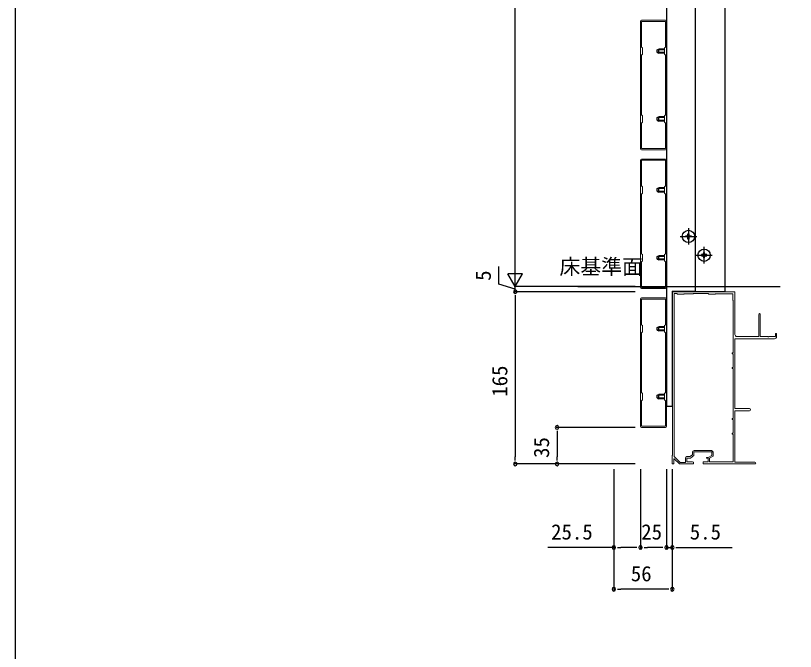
# Model space of a CAD drawing. Units: millimetres, scale not verified. Extents: x -1386 to 1386, y -2240 to 2242.
# Drawn here: x -1386 to -638, y 1 to 610 of the extents above; entities that cross this region are included whole.
import ezdxf
from ezdxf.enums import TextEntityAlignment as Align

# ---------------------------------------------------------------- set-up
doc = ezdxf.new("R2010")
doc.units = ezdxf.units.MM
doc.header["$LTSCALE"] = 8
for name, color, linetype in [('0-1_USER1', 3, 'Continuous'), ('0-3_YKK_12', 2, 'Continuous'), ('0-4_YKK_13', 4, 'Continuous'), ('0-5_YKK_D', 6, 'Continuous'), ('0-6_YKK_ZWAK', 7, 'Continuous')]:
    doc.layers.add(name, color=color, linetype=linetype)
doc.layers.add('0-2_YKK_11', color=7, linetype='Continuous', lineweight=18)
doc.styles.add('ＭＳ ゴシック', font='')
doc.styles.get('ＭＳ ゴシック').set_extended_font_data('MS Gothic')

msp = doc.modelspace()

# ---------------------------------------------------------------- linework, layer by layer
at = {"layer": '0-2_YKK_11'}
for p, q in [((-763, 605.744), (-786, 605.744)), ((-787, 604.744), (-787, 482.744)), ((-762, 482.744), (-762, 604.744)), ((-785.9, 572.344), (-785.9, 515.144)), ((-786, 481.744), (-763, 481.744)), ((-787, 471.744), (-787, 349.744)), ((-763, 472.744), (-786, 472.744)), ((-762, 349.744), (-762, 471.744)), ((-785.9, 439.344), (-785.9, 382.144)), ((-786, 348.744), (-763, 348.744)), ((-787, 338.744), (-787, 216.744)), ((-763, 339.744), (-786, 339.744)), ((-762, 216.744), (-762, 338.744)), ((-785.9, 306.344), (-785.9, 249.144)), ((-656.5, 302.744), (-656.5, 305.144)), ((-786, 215.744), (-763, 215.744)), ((-735.6, 193.544), (-718.9, 193.544))]:
    msp.add_line(p, q, dxfattribs=at)
for points in [[(-785.9, 572.344), (-785.9, 515.144), (-785, 514.244), (-785, 508.244), (-785.9, 507.344), (-785.9, 482.844), (-763.1, 482.844), (-763.1, 507.344), (-764, 508.244), (-764, 514.244), (-763.1, 515.144), (-763.1, 572.344), (-764, 573.244), (-764, 579.244), (-763.1, 580.144), (-763.1, 604.644), (-785.9, 604.644), (-785.9, 580.144), (-785, 579.244), (-785, 573.244)], [(-785.9, 439.344), (-785.9, 382.144), (-785, 381.244), (-785, 375.244), (-785.9, 374.344), (-785.9, 349.844), (-763.1, 349.844), (-763.1, 374.344), (-764, 375.244), (-764, 381.244), (-763.1, 382.144), (-763.1, 439.344), (-764, 440.244), (-764, 446.244), (-763.1, 447.144), (-763.1, 471.644), (-785.9, 471.644), (-785.9, 447.144), (-785, 446.244), (-785, 440.244)], [(-785.9, 306.344), (-785.9, 249.144), (-785, 248.244), (-785, 242.244), (-785.9, 241.344), (-785.9, 216.844), (-763.1, 216.844), (-763.1, 241.344), (-764, 242.244), (-764, 248.244), (-763.1, 249.144), (-763.1, 306.344), (-764, 307.244), (-764, 313.244), (-763.1, 314.144), (-763.1, 338.644), (-785.9, 338.644), (-785.9, 314.144), (-785, 313.244), (-785, 307.244)]]:
    msp.add_lwpolyline(points, close=True, dxfattribs=at)
for points in [[(-696.5, 304.744), (-696.5, 345.744), (-718.042, 345.744), (-718.225, 345.624), (-718.775, 345.624), (-718.958, 345.744), (-739.042, 345.744), (-739.225, 345.624), (-739.775, 345.624), (-739.958, 345.744), (-748.042, 345.744), (-748.225, 345.624), (-748.775, 345.624), (-748.958, 345.744), (-756.5, 345.744), (-756.5, 342.744), (-756.2, 342.444)], [(-754.6, 343.944), (-754.6, 187.872), (-748.885, 182.244), (-743.9, 182.244), (-743.9, 186.244)], [(-717.4, 192.044), (-717.4, 188.189), (-720.9, 186.189), (-720.9, 182.744), (-698, 182.744), (-698, 209.244), (-699, 209.244), (-699, 210.244), (-698, 210.244), (-698, 223.244), (-699, 223.244), (-699, 224.244), (-698, 224.244), (-698, 272.244), (-699, 272.244), (-699, 273.244), (-698, 273.244), (-698, 286.244), (-699, 286.244), (-699, 287.244), (-698, 287.244), (-698, 337.244), (-698.5, 337.744), (-698.5, 343.744), (-715, 343.744), (-715.5, 343.244), (-721.5, 343.244), (-722.2, 343.944), (-736.3, 343.944), (-736.5, 343.744), (-745, 343.744), (-745.5, 343.244), (-751.5, 343.244), (-752.2, 343.944), (-754.6, 343.944), (-754.6, 187.872)], [(-756.2, 342.444), (-756.2, 189.044), (-756.5, 188.744), (-756.5, 180.744), (-755, 180.744), (-755, 185.643), (-754.632, 185.797), (-749.5, 180.744), (-736, 180.744), (-736, 181.744)], [(-673.5, 324.044), (-673.5, 302.744), (-694.5, 302.744)], [(-657.7, 305.144), (-657.7, 302.744), (-664.042, 302.744), (-664.225, 302.624), (-664.775, 302.624), (-664.958, 302.744), (-672.1, 302.744), (-672.1, 324.044)], [(-682.5, 233.744), (-696.5, 233.744), (-696.5, 279.285), (-696.62, 279.469), (-696.62, 280.019), (-696.5, 280.202), (-696.5, 300.744), (-658.5, 300.744)], [(-677.3, 182.344), (-696.5, 182.344), (-696.5, 216.285), (-696.62, 216.469), (-696.62, 217.019), (-696.5, 217.202), (-696.5, 231.744), (-682.5, 231.744)], [(-737, 182.744), (-742.6, 182.744), (-742.6, 186.444), (-739.1, 186.444), (-735.8, 188.944), (-735.8, 192.244), (-718.7, 192.244), (-718.7, 188.944), (-722.025, 187.044), (-723.7, 187.044), (-723.7, 186.144), (-722.2, 186.144), (-722.2, 182.744), (-727, 182.744), (-727, 180.744), (-700.958, 180.744), (-700.775, 180.864), (-700.225, 180.864), (-700.042, 180.744), (-683.958, 180.744), (-683.775, 180.864), (-683.225, 180.864), (-683.042, 180.744), (-677.3, 180.744)], [(-742.4, 187.744), (-739.537, 187.744), (-737.1, 189.59), (-737.1, 192.044)]]:
    msp.add_lwpolyline(points, dxfattribs=at)
for centre, radius, start, end in [((-786, 604.744), 1, 90.00001, 179.99999), ((-763, 604.744), 1, 0.00001, 89.99999), ((-786, 482.744), 1, 180.00001, 269.99999), ((-763, 482.744), 1, 270.00001, 359.99999), ((-786, 471.744), 1, 90.00001, 179.99999), ((-763, 471.744), 1, 0.00001, 89.99999), ((-786, 349.744), 1, 180.00001, 269.99999), ((-763, 349.744), 1, 270.00001, 359.99999), ((-786, 338.744), 1, 90.00001, 179.99999), ((-763, 338.744), 1, 0.00001, 89.99999), ((-672.8, 324.044), 0.7, 90.00001, 179.99999), ((-672.8, 324.044), 0.7, 0.00001, 89.99999), ((-694.5, 304.744), 2, 180.00001, 269.99999), ((-658.5, 302.744), 2, 270.00001, 359.99999), ((-657.1, 305.144), 0.6, 90.00001, 179.99999), ((-657.1, 305.144), 0.6, 0.00001, 89.99999), ((-682.5, 232.744), 1, 0.00001, 89.99999), ((-682.5, 232.744), 1, 270.00001, 359.99999), ((-786, 216.744), 1, 180.00001, 269.99999), ((-763, 216.744), 1, 270.00001, 359.99999), ((-742.4, 186.244), 1.5, 90.00001, 179.99999), ((-735.6, 192.044), 1.5, 90.00001, 179.99999), ((-718.9, 192.044), 1.5, 0.00001, 89.99999), ((-737, 181.744), 1, 0.00001, 89.99999), ((-677.3, 181.544), 0.8, 0.00001, 89.99999), ((-677.3, 181.544), 0.8, 270.00001, 359.99999)]:
    msp.add_arc(centre, radius, start, end, dxfattribs=at)
at = {"layer": '0-3_YKK_12'}
for p, q in [((-762, 880.744), (-762, 236.244)), ((-734.5, 880.744), (-734.5, 346.244)), ((-847, 350.744), (-652.953, 350.744)), ((-756.5, 346.244), (-734.5, 346.244)), ((-756.5, 346.244), (-756.5, 236.244)), ((-762, 236.244), (-756.5, 236.244))]:
    msp.add_line(p, q, dxfattribs=at)
msp.add_lwpolyline([(-715.226, 1415.744), (-706, 1415.744), (-706, 345.744), (-756, 345.744), (-756, 346.244)], dxfattribs=at)
at = {"layer": '0-4_YKK_13'}
for p, q in [((-770.9, 577.544), (-769.5, 578.244)), ((-770.9, 574.944), (-770.9, 577.544)), ((-764, 577.589), (-770.809, 577.589)), ((-764, 578.244), (-769.5, 578.244)), ((-770.9, 574.944), (-769.5, 574.244)), ((-764, 574.898), (-770.809, 574.898)), ((-770.9, 512.544), (-769.5, 513.244)), ((-770.9, 509.944), (-770.9, 512.544)), ((-770.9, 509.944), (-769.5, 509.244)), ((-764, 512.589), (-770.809, 512.589)), ((-764, 509.898), (-770.809, 509.898)), ((-764, 513.244), (-769.5, 513.244)), ((-770.9, 444.544), (-769.5, 445.244)), ((-770.9, 441.944), (-770.9, 444.544)), ((-770.9, 441.944), (-769.5, 441.244)), ((-764, 444.589), (-770.809, 444.589)), ((-764, 441.898), (-770.809, 441.898)), ((-764, 445.244), (-769.5, 445.244)), ((-741, 406.644), (-741, 390.844)), ((-748.9, 398.744), (-733.1, 398.744)), ((-739.5, 399.244), (-738.5, 399.244)), ((-726, 372.844), (-726, 388.644)), ((-770.9, 379.544), (-769.5, 380.244)), ((-770.9, 376.944), (-770.9, 379.544)), ((-770.9, 376.944), (-769.5, 376.244)), ((-764, 379.589), (-770.809, 379.589)), ((-764, 376.898), (-770.809, 376.898)), ((-764, 380.244), (-769.5, 380.244)), ((-733.9, 380.744), (-718.1, 380.744)), ((-724.5, 380.244), (-723.5, 380.244)), ((-770.9, 311.544), (-769.5, 312.244)), ((-770.9, 308.944), (-770.9, 311.544)), ((-770.9, 308.944), (-769.5, 308.244)), ((-764, 311.589), (-770.809, 311.589)), ((-764, 308.898), (-770.809, 308.898)), ((-764, 312.244), (-769.5, 312.244)), ((-770.9, 246.544), (-769.5, 247.244)), ((-764, 247.244), (-769.5, 247.244)), ((-770.9, 243.944), (-770.9, 246.544)), ((-770.9, 243.944), (-769.5, 243.244)), ((-764, 246.589), (-770.809, 246.589)), ((-764, 243.898), (-770.809, 243.898))]:
    msp.add_line(p, q, dxfattribs=at)
for points in [[(-764, 574.244), (-769.5, 574.244), (-769.5, 578.244)], [(-764, 509.244), (-769.5, 509.244), (-769.5, 513.244)], [(-764, 441.244), (-769.5, 441.244), (-769.5, 445.244)], [(-742.5, 398.244), (-743.5, 398.244), (-743.5, 399.244), (-742.5, 399.244)], [(-741.5, 400.244), (-741.5, 401.244), (-740.5, 401.244), (-740.5, 400.244)], [(-740.5, 397.244), (-740.5, 396.244), (-741.5, 396.244), (-741.5, 397.244)], [(-738.5, 399.244), (-738.5, 398.244), (-739.5, 398.244)], [(-727.5, 381.244), (-728.5, 381.244), (-728.5, 380.244), (-727.5, 380.244)], [(-725.5, 382.244), (-725.5, 383.244), (-726.5, 383.244), (-726.5, 382.244)], [(-723.5, 380.244), (-723.5, 381.244), (-724.5, 381.244)], [(-764, 376.244), (-769.5, 376.244), (-769.5, 380.244)], [(-726.5, 379.244), (-726.5, 378.244), (-725.5, 378.244), (-725.5, 379.244)], [(-764, 308.244), (-769.5, 308.244), (-769.5, 312.244)], [(-764, 243.244), (-769.5, 243.244), (-769.5, 247.244)]]:
    msp.add_lwpolyline(points, dxfattribs=at)
for centre in [(-741, 398.744), (-726, 380.744)]:
    msp.add_circle(centre, 5.9, dxfattribs=at)
for centre, start, end in [((-742.5, 400.244), 270, 0), ((-742.5, 397.244), 0, 90), ((-739.5, 400.244), 180, 270), ((-739.5, 397.244), 90, 180), ((-727.5, 382.244), 270, 0), ((-724.5, 382.244), 180, 270), ((-727.5, 379.244), 0, 90), ((-724.5, 379.244), 90, 180)]:
    msp.add_arc(centre, 1, start, end, dxfattribs=at)
at = {"layer": '0-5_YKK_D'}
for p, q in [((-907, 364.744), (-907, 1441.744)), ((-907, 350.744), (-907, 374.992)), ((-907, 350.744), (-914, 362.868)), ((-900, 362.868), (-914, 362.868)), ((-907, 350.744), (-900, 362.868)), ((-907, 350.744), (-907, 357.544)), ((-817.5, 350.744), (-908, 350.744)), ((-792, 350.744), (-908, 350.744)), ((-792, 345.744), (-908, 345.744)), ((-792, 345.744), (-908, 345.744)), ((-907, 345.744), (-907, 350.744)), ((-907, 345.744), (-907, 350.744)), ((-907, 342.344), (-907, 338.944)), ((-907, 342.344), (-907, 338.944)), ((-907, 338.944), (-907, 187.544)), ((-907, 338.944), (-907, 332.144)), ((-792, 215.744), (-868, 215.744)), ((-867, 212.344), (-867, 208.944)), ((-867, 208.944), (-867, 187.544)), ((-907, 184.144), (-907, 187.544)), ((-867, 184.144), (-867, 187.544)), ((-792, 180.744), (-908, 180.744)), ((-792, 180.744), (-868, 180.744)), ((-812.5, 175.744), (-812.5, 99.744)), ((-812.5, 175.744), (-812.5, 59.744)), ((-787, 175.744), (-787, 99.744)), ((-787, 175.744), (-787, 99.744)), ((-762, 175.744), (-762, 99.744)), ((-762, 175.744), (-762, 99.744)), ((-756.5, 175.744), (-756.5, 99.744)), ((-756.5, 175.744), (-756.5, 59.744)), ((-812.5, 100.744), (-875.833, 100.744)), ((-809.1, 100.744), (-805.7, 100.744)), ((-793.8, 100.744), (-805.7, 100.744)), ((-790.4, 100.744), (-793.8, 100.744)), ((-783.6, 100.744), (-780.2, 100.744)), ((-768.8, 100.744), (-780.2, 100.744)), ((-768.8, 100.744), (-775.6, 100.744)), ((-765.4, 100.744), (-768.8, 100.744)), ((-765.4, 100.744), (-768.8, 100.744)), ((-762, 100.744), (-756.5, 100.744)), ((-753.1, 100.744), (-749.7, 100.744)), ((-749.7, 100.744), (-699.167, 100.744)), ((-809.1, 60.744), (-805.7, 60.744)), ((-763.3, 60.744), (-805.7, 60.744)), ((-759.9, 60.744), (-763.3, 60.744))]:
    msp.add_line(p, q, dxfattribs=at)
msp.add_lwpolyline([(-907, 348.244), (-922.8, 352.984), (-922.8, 370.05)], dxfattribs=at)
for centre, start, end in [((-907, 345.744), 90, 270), ((-907, 345.744), 90, 270), ((-907, 345.744), 270, 90), ((-907, 345.744), 270, 90), ((-867, 215.744), 90, 270), ((-867, 215.744), 270, 90), ((-907, 180.744), 90, 270), ((-907, 180.744), 270, 90), ((-867, 180.744), 90, 270), ((-867, 180.744), 270, 90), ((-812.5, 100.744), 0, 180), ((-812.5, 100.744), 180, 0), ((-787, 100.744), 0, 180), ((-787, 100.744), 0, 180), ((-787, 100.744), 180, 0), ((-787, 100.744), 180, 0), ((-762, 100.744), 0, 180), ((-762, 100.744), 0, 180), ((-762, 100.744), 180, 0), ((-762, 100.744), 180, 0), ((-756.5, 100.744), 0, 180), ((-756.5, 100.744), 180, 0), ((-812.5, 60.744), 0, 180), ((-812.5, 60.744), 180, 0), ((-756.5, 60.744), 0, 180), ((-756.5, 60.744), 180, 0)]:
    msp.add_arc(centre, 1.7, start, end, dxfattribs=at)
at = {"layer": '0-6_YKK_ZWAK'}
msp.add_lwpolyline([(1386, -2240), (-1386, -2240), (-1386, 2128)], dxfattribs=at)

# ---------------------------------------------------------------- texts
at = {"layer": '0-1_USER1', "style": 'ＭＳ ゴシック'}
msp.add_text('床基準面', height=14.66, dxfattribs=at).set_placement((-864.637, 357.991), align=Align.BOTTOM_LEFT)
at = {"layer": '0-5_YKK_D', "style": 'ＭＳ ゴシック'}
for s, p in [('5', (-926, 356.184)), ('165', (-910.2, 245.11)), ('35', (-870.2, 186.51))]:
    msp.add_text(s, height=14.66, rotation=90, dxfattribs=at).set_placement(p, align=Align.BOTTOM_LEFT)
for s, p in [('25.5', (-872.633, 103.944)), ('25', (-786.233, 103.944)), ('5.5', (-739.7, 103.944)), ('56', (-796.233, 63.944))]:
    msp.add_text(s, height=14.66, dxfattribs=at).set_placement(p, align=Align.BOTTOM_LEFT)

doc.saveas('drawing.dxf')
